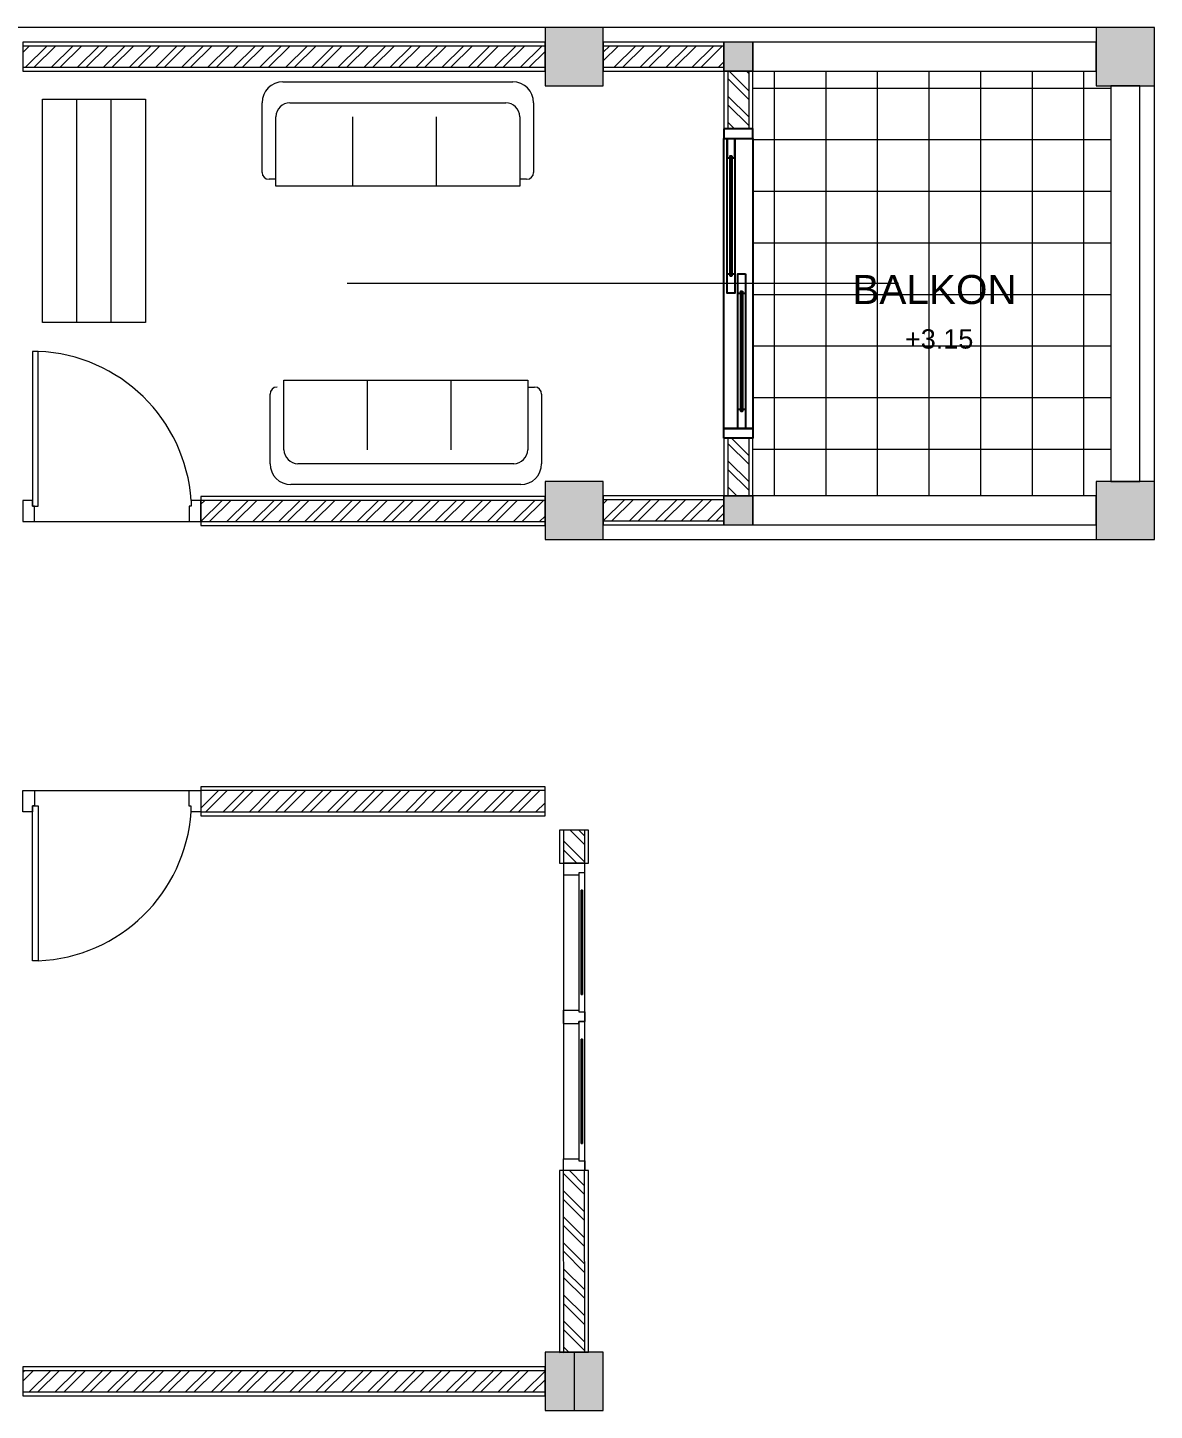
# Model space of a CAD drawing. Header units: millimetres. Extents: x -12161372 to 46643, y -9506984 to 15358.
# Drawn here: x 10535 to 11117, y 12100 to 12815 of the extents above; entities that cross this region are included whole.
import ezdxf

# ---------------------------------------------------------------- set-up
doc = ezdxf.new("R2010")
doc.units = ezdxf.units.MM
for name, color, linetype, lineweight in [('arsiran', 202, 'Continuous', 0), ('atap', 220, 'Continuous', 0), ('dimensi', 50, 'Continuous', 5), ('dinding', 110, 'Continuous', 9), ('furniture', 7, 'Continuous', 5), ('interior', 7, 'Continuous', 13), ('jendela', 7, 'Continuous', 15), ('kolom', 150, 'Continuous', 13), ('pintu', 7, 'Continuous', 13)]:
    doc.layers.add(name, color=color, linetype=linetype, lineweight=lineweight)
doc.styles.get("Standard").update_dxf_attribs({"font": 'arial.ttf'})

# ---------------------------------------------------------------- blocks, each defined once
blk = doc.blocks.new('*U4')
at = {"layer": 'arsiran'}
h = blk.add_hatch(dxfattribs=at)
h.set_pattern_fill('ANSI32', color=256)
h.set_pattern_definition([(45, (-2274.681, -4513.269), (-6.735192, 6.735192), []), (45, (-2270.191, -4513.269), (-6.735192, 6.735192), [])])
h.paths.add_polyline_path([(0, 5.5), (0, -5.5), (270, -5.5), (270, 5.5)])
blk.add_lwpolyline([(0, -5.5), (270, -5.5), (270, 5.5), (0, 5.5)], close=True, dxfattribs=at)
at = {"layer": 'dinding'}
blk.add_lwpolyline([(0, -7.5), (270, -7.5), (270, 7.5), (0, 7.5)], close=True, dxfattribs=at)
blk = doc.blocks.new('*U29')
at = {"layer": 'arsiran'}
h = blk.add_hatch(dxfattribs=at)
h.set_pattern_fill('ANSI32', color=256)
h.set_pattern_definition([(45, (-2482.181, -4513.269), (-6.735192, 6.735192), []), (45, (-2477.691, -4513.269), (-6.735192, 6.735192), [])])
h.paths.add_polyline_path([(0, 5.5), (0, -5.5), (62.5, -5.5), (62.5, 5.5)])
blk.add_lwpolyline([(0, -5.5), (62.5, -5.5), (62.5, 5.5), (0, 5.5)], close=True, dxfattribs=at)
at = {"layer": 'dinding'}
blk.add_lwpolyline([(0, -7.5), (62.5, -7.5), (62.5, 7.5), (0, 7.5)], close=True, dxfattribs=at)
blk = doc.blocks.new('*U43')
at = {"layer": 'arsiran'}
h = blk.add_hatch(dxfattribs=at)
h.set_pattern_fill('ANSI32', color=256)
h.set_pattern_definition([(45, (-2366.681, -4513.269), (-6.735192, 6.735192), []), (45, (-2362.191, -4513.269), (-6.735192, 6.735192), [])])
h.paths.add_polyline_path([(0, 5.5), (0, -5.5), (178, -5.5), (178, 5.5)])
blk.add_lwpolyline([(0, -5.5), (178, -5.5), (178, 5.5), (0, 5.5)], close=True, dxfattribs=at)
at = {"layer": 'dinding'}
blk.add_lwpolyline([(0, -7.5), (178, -7.5), (178, 7.5), (0, 7.5)], close=True, dxfattribs=at)
blk = doc.blocks.new('*U28')
at = {"layer": 'arsiran'}
h = blk.add_hatch(dxfattribs=at)
h.set_pattern_fill('ANSI32', color=256)
h.set_pattern_definition([(45, (-2514.877, -4513.269), (-6.735192, 6.735192), []), (45, (-2510.387, -4513.269), (-6.735192, 6.735192), [])])
h.paths.add_polyline_path([(0, 5.5), (0, -5.5), (29.8, -5.5), (29.8, 5.5)])
blk.add_lwpolyline([(0, -5.5), (29.8, -5.5), (29.8, 5.5), (0, 5.5)], close=True, dxfattribs=at)
at = {"layer": 'dinding'}
blk.add_lwpolyline([(0, -7.5), (29.8, -7.5), (29.8, 7.5), (0, 7.5)], close=True, dxfattribs=at)
blk = doc.blocks.new('*U45')
at = {"layer": 'arsiran'}
h = blk.add_hatch(dxfattribs=at)
h.set_pattern_fill('ANSI32', color=256, angle=-0.00017)
h.set_pattern_definition([(44.99983, (-2366.694, -4513.262), (-6.735172, 6.735212), []), (44.99983, (-2362.204, -4513.262), (-6.735172, 6.735212), [])])
h.paths.add_polyline_path([(0, 5.5), (0, -5.5), (178, -5.5), (178, 5.5)])
blk.add_lwpolyline([(0, -5.5), (178, -5.5), (178, 5.5), (0, 5.5)], close=True, dxfattribs=at)
at = {"layer": 'dinding'}
blk.add_lwpolyline([(0, -7.5), (178, -7.5), (178, 7.5), (0, 7.5)], close=True, dxfattribs=at)
blk = doc.blocks.new('*U116')
at = {"layer": 'arsiran'}
h = blk.add_hatch(dxfattribs=at)
h.set_pattern_fill('ANSI32', color=256, angle=0.07734)
h.set_pattern_definition([(45.07734, (-2444.634, -4516.573), (-6.744278, 6.726094), []), (45.07734, (-2440.1435, -4516.567), (-6.744278, 6.726094), [])])
h.paths.add_polyline_path([(-0.01, 5.5), (0.01, -5.5), (93.96, -5.37), (93.95, 5.63)])
blk.add_lwpolyline([(0.01, -5.5), (93.96, -5.37), (93.95, 5.63), (-0.01, 5.5)], close=True, dxfattribs=at)
at = {"layer": 'dinding'}
blk.add_lwpolyline([(0.01, -7.5), (93.96, -7.37), (93.94, 7.63), (-0.01, 7.5)], close=True, dxfattribs=at)
blk = doc.blocks.new('*U37')
at = {"layer": 'arsiran'}
h = blk.add_hatch(dxfattribs=at)
h.set_pattern_fill('ANSI32', color=256)
h.set_pattern_definition([(45, (-2527.686, -4513.269), (-6.735192, 6.735192), []), (45, (-2523.196, -4513.269), (-6.735192, 6.735192), [])])
h.paths.add_polyline_path([(0, 5.5), (0, -5.5), (16.99, -5.5), (16.99, 5.5)])
blk.add_lwpolyline([(0, -5.5), (16.99, -5.5), (16.99, 5.5), (0, 5.5)], close=True, dxfattribs=at)
at = {"layer": 'dinding'}
blk.add_lwpolyline([(0, -7.5), (16.99, -7.5), (16.99, 7.5), (0, 7.5)], close=True, dxfattribs=at)

msp = doc.modelspace()

# ---------------------------------------------------------------- hatches: boundary and pattern name
at = {"layer": 'dinding'}
h = msp.add_hatch(dxfattribs=at)
h.set_pattern_fill('NET', color=8, scale=8.4)
h.set_pattern_definition([(0, (-7374.733, 6756.017), (0, 26.67), []), (90, (-7374.733, 6756.017), (-26.67, 2e-15), [])])
h.paths.add_polyline_path([(10909.827, 12572.585), (11087.327, 12572.585), (11087.327, 12580.085), (11094.827, 12580.085), (11094.827, 12784.693), (11087.327, 12784.693), (11087.327, 12792.193), (10909.827, 12792.193)])
at = {"layer": 'jendela'}
h = msp.add_hatch(color=256, dxfattribs=at)
h.dxf.hatch_style = 1
h.paths.add_polyline_path([(10821.613, 12314.699), (10821.013, 12314.699), (10821.013, 12368.699), (10821.613, 12368.699)])
h = msp.add_hatch(color=256, dxfattribs=at)
h.dxf.hatch_style = 1
h.paths.add_polyline_path([(10821.613, 12314.699), (10821.013, 12314.699), (10821.013, 12368.699), (10821.613, 12368.699)])
h = msp.add_hatch(color=256, dxfattribs=at)
h.dxf.hatch_style = 1
h.paths.add_polyline_path([(10821.613, 12368.686), (10821.013, 12368.686), (10821.013, 12314.686), (10821.613, 12314.686)])
h = msp.add_hatch(color=256, dxfattribs=at)
h.dxf.hatch_style = 1
h.paths.add_polyline_path([(10821.613, 12368.686), (10821.013, 12368.686), (10821.013, 12314.686), (10821.613, 12314.686)])
h = msp.add_hatch(color=256, dxfattribs=at)
h.dxf.hatch_style = 1
h.paths.add_polyline_path([(10821.618, 12368.692), (10821.018, 12368.692), (10821.018, 12314.692), (10821.618, 12314.692)])
h = msp.add_hatch(color=256, dxfattribs=at)
h.dxf.hatch_style = 1
h.paths.add_polyline_path([(10821.613, 12237.699), (10821.013, 12237.699), (10821.013, 12291.699), (10821.613, 12291.699)])
h = msp.add_hatch(color=256, dxfattribs=at)
h.dxf.hatch_style = 1
h.paths.add_polyline_path([(10821.613, 12237.699), (10821.013, 12237.699), (10821.013, 12291.699), (10821.613, 12291.699)])
h = msp.add_hatch(color=256, dxfattribs=at)
h.dxf.hatch_style = 1
h.paths.add_polyline_path([(10821.613, 12291.686), (10821.013, 12291.686), (10821.013, 12237.686), (10821.613, 12237.686)])
h = msp.add_hatch(color=256, dxfattribs=at)
h.dxf.hatch_style = 1
h.paths.add_polyline_path([(10821.613, 12291.686), (10821.013, 12291.686), (10821.013, 12237.686), (10821.613, 12237.686)])
h = msp.add_hatch(color=256, dxfattribs=at)
h.dxf.hatch_style = 1
h.paths.add_polyline_path([(10821.618, 12291.693), (10821.018, 12291.693), (10821.018, 12237.693), (10821.618, 12237.693)])
at = {"layer": 'kolom'}
h = msp.add_hatch(color=256, dxfattribs=at)
h.dxf.hatch_style = 1
h.paths.add_polyline_path([(10832.327, 12784.693), (10832.327, 12814.693), (10802.327, 12814.693), (10802.327, 12784.693)])
h = msp.add_hatch(color=256, dxfattribs=at)
h.dxf.hatch_style = 1
h.paths.add_polyline_path([(11117.327, 12784.693), (11117.327, 12814.693), (11087.327, 12814.693), (11087.327, 12784.693)])
h = msp.add_hatch(color=256, dxfattribs=at)
h.dxf.hatch_style = 1
h.paths.add_polyline_path([(10909.827, 12807.193), (10894.827, 12807.193), (10894.827, 12792.193), (10909.827, 12792.193)])
h = msp.add_hatch(color=256, dxfattribs=at)
h.dxf.hatch_style = 1
h.paths.add_polyline_path([(10832.327, 12550.085), (10832.327, 12580.085), (10802.327, 12580.085), (10802.327, 12550.085)])
h = msp.add_hatch(color=256, dxfattribs=at)
h.dxf.hatch_style = 1
h.paths.add_polyline_path([(11117.327, 12550.085), (11117.327, 12580.085), (11087.327, 12580.085), (11087.327, 12550.085)])
h = msp.add_hatch(color=256, dxfattribs=at)
h.dxf.hatch_style = 1
h.paths.add_polyline_path([(10909.827, 12572.585), (10894.827, 12572.585), (10894.827, 12557.585), (10909.827, 12557.585)])
h = msp.add_hatch(color=256, dxfattribs=at)
h.dxf.hatch_style = 1
h.paths.add_polyline_path([(10832.327, 12099.693), (10832.327, 12129.693), (10802.327, 12129.693), (10802.327, 12099.693)])

# ---------------------------------------------------------------- linework, layer by layer
for p, q in [((10896.427, 12757.389), (10896.427, 12747.389)), ((10900.427, 12747.389), (10900.427, 12757.389)), ((10896.427, 12747.389), (10898.027, 12747.389)), ((10898.027, 12748.389), (10898.827, 12748.389)), ((10898.027, 12747.389), (10898.027, 12748.389)), ((10898.827, 12748.389), (10898.827, 12747.389)), ((10898.827, 12747.389), (10900.427, 12747.389)), ((10896.427, 12687.389), (10898.027, 12687.389)), ((10898.027, 12687.389), (10898.027, 12686.389)), ((10898.027, 12686.389), (10898.827, 12686.389)), ((10898.827, 12686.389), (10898.827, 12687.389)), ((10898.827, 12687.389), (10900.427, 12687.389)), ((10900.427, 12687.389), (10900.427, 12677.389)), ((10902.027, 12677.389), (10903.627, 12677.389)), ((10902.827, 12677.389), (10903.627, 12677.389)), ((10904.427, 12677.389), (10906.027, 12677.389)), ((10902.027, 12617.389), (10903.627, 12617.389)), ((10903.627, 12617.389), (10903.627, 12616.389)), ((10903.627, 12616.389), (10904.427, 12616.389)), ((10904.427, 12616.389), (10904.427, 12617.389)), ((10904.427, 12617.389), (10906.027, 12617.389))]:
    msp.add_line(p, q)
for points in [[(10894.827, 12762.389), (10894.827, 12757.389), (10909.827, 12757.389), (10909.827, 12762.389)], [(10909.827, 12757.389), (10909.827, 12607.389), (10894.827, 12607.389), (10894.827, 12757.389)], [(10900.427, 12757.389), (10900.427, 12677.389), (10896.427, 12677.389), (10896.427, 12757.389)], [(10898.827, 12748.389), (10898.827, 12686.389), (10898.027, 12686.389), (10898.027, 12748.389)], [(10906.027, 12687.389), (10906.027, 12607.389), (10902.027, 12607.389), (10902.027, 12687.389)], [(10904.427, 12678.389), (10904.427, 12616.389), (10903.627, 12616.389), (10903.627, 12678.389)], [(10894.827, 12602.389), (10894.827, 12607.389), (10909.827, 12607.389), (10909.827, 12602.389)]]:
    msp.add_lwpolyline(points, close=True)
at = {"layer": 'atap', "ltscale": 10}
msp.add_line((10985.023, 12682.389), (10700.023, 12682.389), dxfattribs=at)
at = {"layer": 'dimensi', "ltscale": 10}
msp.add_lwpolyline([(10832.327, 12550.085), (11117.327, 12550.085), (11117.327, 12814.693), (9917.327, 12814.693)], dxfattribs=at)
at = {"layer": 'dinding'}
for points in [[(10909.827, 12792.193), (11087.327, 12792.193), (11087.327, 12807.193), (10909.827, 12807.193)], [(11109.827, 12580.085), (11109.827, 12784.693), (11094.827, 12784.693), (11094.827, 12580.085)], [(10909.827, 12557.585), (11087.327, 12557.585), (11087.327, 12572.585), (10909.827, 12572.585)]]:
    msp.add_lwpolyline(points, close=True, dxfattribs=at)
at = {"layer": 'furniture', "ltscale": 10}
for points in [[(10542.455, 12777.661), (10595.73, 12777.661), (10595.73, 12662.141), (10542.455, 12662.141)], [(10542.455, 12777.661), (10577.825, 12777.661), (10577.825, 12662.141), (10542.455, 12662.141)], [(10542.455, 12777.661), (10560.14, 12777.661), (10560.14, 12662.141), (10542.455, 12662.141)]]:
    msp.add_lwpolyline(points, close=True, dxfattribs=at)
at = {"layer": 'interior', "linetype": 'Continuous'}
for p, q in [((10666.812, 12786.659), (10785.612, 12786.659)), ((10656.012, 12739.859), (10656.012, 12775.859)), ((10670.412, 12775.859), (10782.012, 12775.859)), ((10796.412, 12775.859), (10796.412, 12739.859)), ((10663.212, 12732.659), (10663.212, 12768.659)), ((10702.812, 12768.659), (10702.812, 12732.659)), ((10746.012, 12768.659), (10746.012, 12732.659)), ((10789.212, 12768.659), (10789.212, 12732.659)), ((10663.212, 12736.259), (10659.612, 12736.259)), ((10663.212, 12732.659), (10663.212, 12736.259)), ((10792.812, 12736.259), (10789.212, 12736.259)), ((10789.212, 12732.659), (10663.212, 12732.659)), ((10667.35, 12596.414), (10667.35, 12632.414)), ((10667.35, 12632.414), (10793.35, 12632.414)), ((10710.55, 12596.414), (10710.55, 12632.414)), ((10753.75, 12596.414), (10753.75, 12632.414)), ((10793.35, 12632.414), (10793.35, 12596.414)), ((10793.35, 12632.414), (10793.35, 12628.814)), ((10793.35, 12628.814), (10796.95, 12628.814)), ((10660.15, 12589.214), (10660.15, 12625.214)), ((10800.55, 12625.214), (10800.55, 12589.214)), ((10786.15, 12589.214), (10674.55, 12589.214)), ((10789.75, 12578.414), (10670.95, 12578.414))]:
    msp.add_line(p, q, dxfattribs=at)
for centre, radius, start, end in [((10666.812, 12775.859), 10.8, 90, 180), ((10785.612, 12775.859), 10.8, 0, 90), ((10670.412, 12768.659), 7.2, 90, 180), ((10782.012, 12768.659), 7.2, 0, 90), ((10659.612, 12739.859), 3.6, 180, 270), ((10792.812, 12739.859), 3.6, 270, 0), ((10663.75, 12625.214), 3.6, 90, 180), ((10796.95, 12625.214), 3.6, 0, 90), ((10674.55, 12596.414), 7.2, 180, 270), ((10786.15, 12596.414), 7.2, 270, 0), ((10670.95, 12589.214), 10.8, 180, 270), ((10789.75, 12589.214), 10.8, 270, 0)]:
    msp.add_arc(centre, radius, start, end, dxfattribs=at)
at = {"layer": 'jendela'}
for p, q in [((10811.836, 12376.692), (10811.863, 12306.703)), ((10811.836, 12376.692), (10811.863, 12306.703)), ((10822.818, 12300.693), (10822.819, 12382.692)), ((10822.818, 12300.693), (10822.819, 12382.692)), ((10820.767, 12362.693), (10821.967, 12362.693)), ((10820.767, 12320.692), (10821.967, 12320.692)), ((10822.818, 12223.693), (10822.819, 12305.692)), ((10811.836, 12299.692), (10811.863, 12229.703)), ((10811.836, 12299.692), (10811.863, 12229.703)), ((10820.767, 12285.693), (10821.967, 12285.693)), ((10820.767, 12243.692), (10821.967, 12243.692))]:
    msp.add_line(p, q, dxfattribs=at)
for points in [[(10822.818, 12376.692), (10822.819, 12376.692), (10822.819, 12382.692), (10811.835, 12382.692)], [(10811.835, 12382.692), (10811.836, 12376.692), (10819.818, 12376.692)], [(10822.818, 12376.692), (10822.819, 12376.692), (10822.819, 12382.692), (10811.836, 12382.704)], [(10811.836, 12382.704), (10811.836, 12376.692), (10819.818, 12376.692)], [(10811.853, 12306.703), (10811.853, 12299.682), (10819.818, 12299.692), (10819.818, 12300.692), (10822.818, 12300.692), (10822.818, 12305.692)], [(10811.853, 12299.682), (10811.853, 12306.703), (10819.818, 12306.692), (10819.818, 12305.692), (10822.818, 12305.692), (10822.818, 12300.692)], [(10811.853, 12306.703), (10811.853, 12299.682), (10819.818, 12299.692), (10819.818, 12300.692), (10822.818, 12300.692), (10822.818, 12305.692)], [(10811.861, 12223.643), (10811.853, 12229.703), (10819.818, 12229.693), (10819.818, 12228.693), (10822.818, 12228.693), (10822.818, 12223.693)]]:
    msp.add_lwpolyline(points, dxfattribs=at)
for points in [[(10822.818, 12305.692), (10822.818, 12377.692), (10819.818, 12377.692), (10819.818, 12305.692)], [(10822.818, 12305.692), (10822.818, 12377.692), (10819.818, 12377.692), (10819.818, 12305.692)], [(10821.018, 12314.692), (10821.018, 12368.692), (10821.618, 12368.692), (10821.618, 12314.692)], [(10821.018, 12368.692), (10821.018, 12314.692), (10821.618, 12314.692), (10821.618, 12368.692)], [(10821.018, 12314.692), (10821.018, 12368.692), (10821.618, 12368.692), (10821.618, 12314.692)], [(10821.018, 12314.692), (10821.018, 12368.692), (10821.618, 12368.692), (10821.618, 12314.692)], [(10821.018, 12368.692), (10821.018, 12314.692), (10821.618, 12314.692), (10821.618, 12368.692)], [(10822.818, 12228.693), (10822.818, 12300.693), (10819.818, 12300.693), (10819.818, 12228.693)], [(10822.818, 12228.693), (10822.818, 12300.693), (10819.818, 12300.693), (10819.818, 12228.693)], [(10821.018, 12237.693), (10821.018, 12291.693), (10821.618, 12291.693), (10821.618, 12237.693)], [(10821.018, 12291.693), (10821.018, 12237.693), (10821.618, 12237.693), (10821.618, 12291.693)], [(10821.018, 12237.693), (10821.018, 12291.693), (10821.618, 12291.693), (10821.618, 12237.693)], [(10821.018, 12237.693), (10821.018, 12291.693), (10821.618, 12291.693), (10821.618, 12237.693)], [(10821.018, 12291.693), (10821.018, 12237.693), (10821.618, 12237.693), (10821.618, 12291.693)]]:
    msp.add_lwpolyline(points, close=True, dxfattribs=at)
at = {"layer": 'kolom'}
for p, q in [((10909.827, 12807.193), (10909.827, 12792.193)), ((10909.827, 12572.585), (10909.827, 12557.585)), ((10817.327, 12129.693), (10817.327, 12099.693))]:
    msp.add_line(p, q, dxfattribs=at)
for points in [[(10802.327, 12784.693), (10832.327, 12784.693), (10832.327, 12814.693), (10802.327, 12814.693)], [(11087.327, 12784.693), (11117.327, 12784.693), (11117.327, 12814.693), (11087.327, 12814.693)], [(10894.827, 12792.193), (10909.827, 12792.193), (10909.827, 12807.193), (10894.827, 12807.193)], [(10802.327, 12550.085), (10832.327, 12550.085), (10832.327, 12580.085), (10802.327, 12580.085)], [(11087.327, 12550.085), (11117.327, 12550.085), (11117.327, 12580.085), (11087.327, 12580.085)], [(10894.827, 12557.585), (10909.827, 12557.585), (10909.827, 12572.585), (10894.827, 12572.585)], [(10802.327, 12099.693), (10832.327, 12099.693), (10832.327, 12129.693), (10802.327, 12129.693)]]:
    msp.add_lwpolyline(points, close=True, dxfattribs=at)
at = {"layer": 'pintu'}
for p, q in [((10538.327, 12559.26), (10538.327, 12559.26)), ((10538.327, 12559.26), (10618.327, 12559.26)), ((10538.327, 12420.194), (10618.327, 12420.193))]:
    msp.add_line(p, q, dxfattribs=at)
for points in [[(10537.327, 12567.243), (10540.327, 12567.243), (10540.327, 12647.243), (10537.327, 12647.243)], [(10537.327, 12412.211), (10540.327, 12412.211), (10540.327, 12332.211), (10537.327, 12332.211)]]:
    msp.add_lwpolyline(points, close=True, dxfattribs=at)
for points in [[(10532.327, 12559.26), (10532.327, 12559.26), (10538.327, 12559.26), (10538.327, 12567.243), (10537.327, 12567.243), (10537.327, 12570.243), (10532.327, 12570.243), (10532.327, 12559.26)], [(10624.327, 12559.26), (10624.327, 12570.259), (10619.327, 12570.259), (10619.327, 12567.259), (10618.327, 12567.259), (10618.327, 12559.26), (10624.327, 12559.26)], [(10532.327, 12420.193), (10532.327, 12420.194), (10538.327, 12420.194), (10538.327, 12412.211), (10537.327, 12412.211), (10537.327, 12409.211), (10532.327, 12409.211), (10532.327, 12420.194)], [(10624.327, 12420.193), (10624.327, 12409.194), (10619.327, 12409.194), (10619.327, 12412.194), (10618.327, 12412.194), (10618.327, 12420.193), (10624.327, 12420.193)]]:
    msp.add_lwpolyline(points, dxfattribs=at)
for centre, start, end in [((10536.958, 12564.76), 3.819975, 87.661227), ((10536.958, 12414.694), 272.33847, 356.179723)]:
    msp.add_arc(centre, 82.552, start, end, dxfattribs=at)

# ---------------------------------------------------------------- block references
at = {"layer": 'dinding'}
for name, p in [('*U4', (10532.327, 12799.693)), ('*U29', (10832.327, 12799.693)), ('*U43', (10624.327, 12564.76)), ('*U29', (10832.327, 12565.085)), ('*U45', (10624.327, 12414.693)), ('*U4', (10532.327, 12114.693))]:
    msp.add_blockref(name, p, dxfattribs=at)
for name, p, rotation in [('*U28', (10902.327, 12792.193), 270), ('*U28', (10902.327, 12602.389), 270), ('*U37', (10817.327, 12382.698), 90), ('*U116', (10817.349, 12129.698), 90)]:
    msp.add_blockref(name, p, dxfattribs=dict(at, rotation=rotation))

# ---------------------------------------------------------------- texts
at = {"layer": 'furniture', "ltscale": 10, "attachment_point": 1}
for s, width, insert, char_height in [('BALKON', 82.03252, (10961.176, 12686.786), 15), ('+3.15', 69.06045, (10988.408, 12658.73), 10)]:
    msp.add_mtext_dynamic_manual_height_columns(s, width=width, gutter_width=100, heights=[0], dxfattribs=dict(at, insert=insert, char_height=char_height))

doc.saveas('drawing.dxf')
